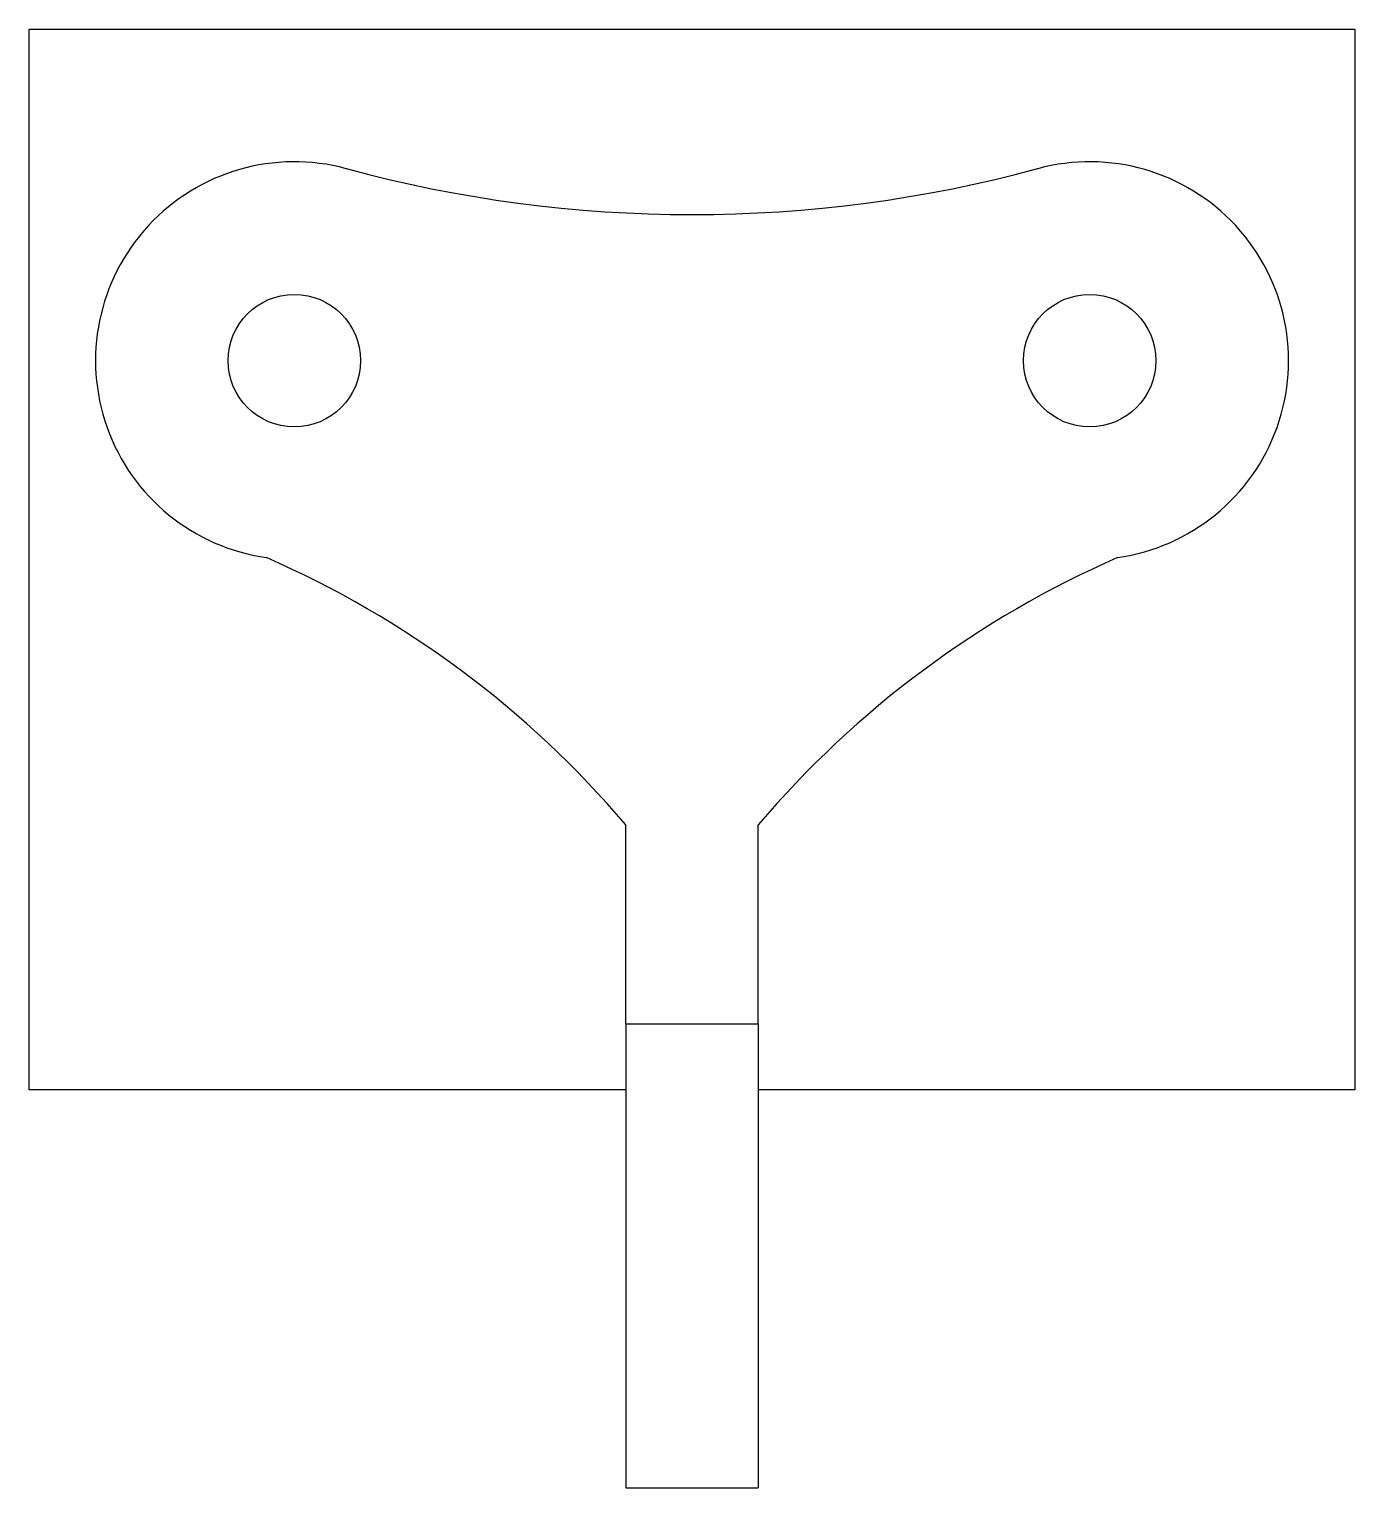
# Model space of a CAD drawing. Header units: millimetres. Extents: x 45.8 to 61.5, y 44.1 to 61.3.
import ezdxf

# ---------------------------------------------------------------- set-up
doc = ezdxf.new("R2010")
doc.units = ezdxf.units.MM
for name, color, linetype in [('Carlig', 3, 'Continuous'), ('Cercuri mici', 2, 'Continuous'), ('Contur', 4, 'Continuous'), ('Dreptungi mare', 1, 'Continuous')]:
    doc.layers.add(name, color=color, linetype=linetype)

msp = doc.modelspace()

# ---------------------------------------------------------------- linework, layer by layer
at = {"layer": 'Carlig'}
for p, q in [((52.865, 49.614), (54.428, 49.614)), ((52.865, 49.614), (52.865, 44.144)), ((54.428, 49.614), (54.428, 44.144)), ((52.865, 44.144), (54.428, 44.144)), ((52.865, 44.144), (52.865, 44.144, 4))]:
    msp.add_line(p, q, dxfattribs=at)
at = {"layer": 'Cercuri mici'}
for centre in [(48.958, 57.429), (58.335, 57.429)]:
    msp.add_circle(centre, 0.781, dxfattribs=at)
at = {"layer": 'Contur'}
for p, q in [((52.865, 49.614), (52.865, 51.959)), ((54.428, 49.614), (54.428, 51.959))]:
    msp.add_line(p, q, dxfattribs=at)
for centre, radius, start, end in [((48.958, 57.429), 2.344, 74.8783, 261.9662), ((53.646, 74.78), 15.629, 254.8783, 285.1217), ((58.335, 57.429), 2.344, 278.0338, 105.1217), ((43.933, 44.368), 11.722, 40.3587, 66.3768), ((63.36, 44.368), 11.722, 113.6232, 139.6413)]:
    msp.add_arc(centre, radius, start, end, dxfattribs=at)
at = {"layer": 'Dreptungi mare'}
for p, q in [((45.832, 61.336), (61.461, 61.336)), ((45.832, 48.833), (45.832, 61.336)), ((61.461, 61.336), (61.461, 48.833)), ((52.865, 48.833), (45.832, 48.833)), ((61.461, 48.833), (54.428, 48.833))]:
    msp.add_line(p, q, dxfattribs=at)

doc.saveas('drawing.dxf')
